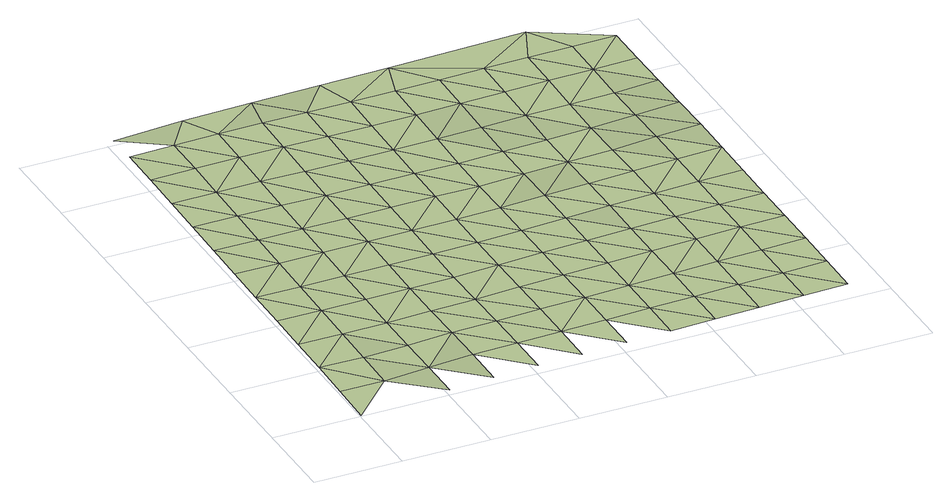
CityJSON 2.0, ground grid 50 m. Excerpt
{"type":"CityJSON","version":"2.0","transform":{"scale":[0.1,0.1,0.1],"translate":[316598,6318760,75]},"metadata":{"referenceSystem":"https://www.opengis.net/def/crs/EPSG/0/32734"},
"CityObjects":{
"terrain1":{"type":"TINRelief","geometry":[{"type":"CompositeSurface","lod":"1","boundaries":[[[0,1,2]],[[3,0,2]],[[3,4,5]],[[2,6,3]],[[3,6,4]],[[7,5,8]],[[9,7,8]],[[5,4,8]],[[6,2,10]],[[11,10,2]],[[4,6,12]],[[13,9,14]],[[8,15,9]],[[6,10,12]],[[13,14,16]],[[14,9,15]],[[8,4,17]],[[17,4,12]],[[18,16,19]],[[20,15,8]],[[19,16,14]],[[17,20,8]],[[12,10,21]],[[18,22,23]],[[24,25,10]],[[22,18,19]],[[21,17,12]],[[26,14,15]],[[20,27,15]],[[21,10,25]],[[28,23,29]],[[14,26,19]],[[22,29,23]],[[26,15,27]],[[20,17,30]],[[31,32,28]],[[17,21,33]],[[22,19,34]],[[31,28,29]],[[27,20,30]],[[34,19,26]],[[17,33,30]],[[21,25,35]],[[36,29,22]],[[37,35,25]],[[32,31,38]],[[34,36,22]],[[39,33,21]],[[26,27,40]],[[30,41,27]],[[35,39,21]],[[40,34,26]],[[31,29,42]],[[36,43,29]],[[40,27,41]],[[44,38,45]],[[30,33,46]],[[38,31,42]],[[39,46,33]],[[42,29,43]],[[47,41,30]],[[36,34,48]],[[34,40,49]],[[39,35,50]],[[46,47,30]],[[43,36,48]],[[50,35,51]],[[42,52,38]],[[34,49,48]],[[52,45,38]],[[40,41,53]],[[54,46,39]],[[47,53,41]],[[39,50,54]],[[55,49,40]],[[56,42,43]],[[48,57,43]],[[53,55,40]],[[47,46,58]],[[42,56,52]],[[46,54,59]],[[56,43,57]],[[48,49,60]],[[53,47,58]],[[55,60,49]],[[46,59,58]],[[52,61,45]],[[54,50,62]],[[63,57,48]],[[50,64,65]],[[52,56,66]],[[53,67,55]],[[60,63,48]],[[59,54,62]],[[67,53,58]],[[62,50,65]],[[52,66,61]],[[56,57,68]],[[63,68,57]],[[59,69,58]],[[60,55,70]],[[67,71,55]],[[66,56,72]],[[69,59,62]],[[60,70,63]],[[68,72,56]],[[55,71,70]],[[73,67,58]],[[62,65,74]],[[75,61,66]],[[73,58,69]],[[76,68,63]],[[77,74,65]],[[72,75,66]],[[71,67,78]],[[63,70,76]],[[79,69,62]],[[67,73,78]],[[72,68,80]],[[62,74,79]],[[80,68,76]],[[81,73,69]],[[71,82,70]],[[78,83,71]],[[75,84,61]],[[74,77,85]],[[86,75,72]],[[79,81,69]],[[70,82,76]],[[72,80,86]],[[71,83,82]],[[78,73,87]],[[79,74,88]],[[81,87,73]],[[89,80,76]],[[88,74,85]],[[75,86,90]],[[91,83,78]],[[90,84,75]],[[89,76,82]],[[87,91,78]],[[92,81,79]],[[79,88,93]],[[86,80,94]],[[80,89,95]],[[81,92,87]],[[82,83,96]],[[91,97,83]],[[79,93,92]],[[88,85,98]],[[90,86,94]],[[94,80,95]],[[82,96,89]],[[83,97,96]],[[91,87,99]],[[88,100,93]],[[87,92,99]],[[90,101,84]],[[89,102,95]],[[100,88,98]],[[94,103,90]],[[97,91,104]],[[89,96,102]],[[99,104,91]],[[103,101,90]],[[92,93,105]],[[100,106,93]],[[107,94,95]],[[102,108,95]],[[92,105,99]],[[109,96,97]],[[97,104,110]],[[93,106,105]],[[111,100,98]],[[94,107,103]],[[107,95,108]],[[96,109,102]],[[97,110,109]],[[104,99,112]],[[106,100,113]],[[112,99,105]],[[114,101,103]],[[108,102,115]],[[100,111,113]],[[103,107,114]],[[110,104,116]],[[115,102,109]],[[116,104,112]],[[117,105,106]],[[108,118,107]],[[113,119,106]],[[110,120,109]],[[118,108,115]],[[105,117,112]],[[120,110,116]],[[106,119,117]],[[113,111,121]],[[107,122,114]],[[101,114,123]],[[122,107,118]],[[116,112,124]],[[115,109,125]],[[109,120,126]],[[127,119,113]],[[112,117,124]],[[118,115,125]],[[121,127,113]],[[114,122,123]],[[109,126,125]],[[117,119,128]],[[120,116,129]],[[124,130,116]],[[127,128,119]],[[126,120,129]],[[122,118,131]],[[125,132,118]],[[130,129,116]],[[124,117,133]],[[101,123,134]],[[122,131,123]],[[128,133,117]],[[118,132,131]],[[126,135,125]],[[136,130,124]],[[129,135,126]],[[133,136,124]],[[132,125,137]],[[123,131,138]],[[135,137,125]],[[139,129,130]],[[136,140,130]],[[138,134,123]],[[129,139,135]],[[141,131,132]],[[137,142,132]],[[139,130,140]],[[131,141,138]],[[132,142,141]],[[137,135,143]],[[135,139,143]],[[142,137,144]],[[145,134,138]],[[141,145,138]],[[143,144,137]],[[146,141,142]],[[142,144,146]],[[145,147,134]],[[145,141,147]],[[141,146,148]],[[141,148,147]]]}]}
},
"vertices":[
[9,255,12],[9,5,2],[259,255,12],[9,505,20],[259,755,24],[9,755,25],[259,505,17],[9,1005,30],[259,1005,30],[9,1255,37],[509,255,28],[509,5,27],[509,505,26],[9,1505,44],[259,1505,43],[259,1255,36],[9,1755,50],[509,755,25],[9,2005,55],[259,1755,49],[509,1005,30],[759,505,37],[259,2005,56],[9,2255,61],[759,5,39],[759,255,40],[509,1505,44],[509,1255,37],[9,2505,67],[259,2255,64],[759,1005,32],[259,2505,71],[9,2755,71],[759,755,32],[509,1755,49],[1009,255,46],[509,2005,55],[1009,5,45],[259,2755,76],[1009,505,43],[759,1505,45],[759,1255,38],[509,2505,74],[509,2255,64],[5,2936,71],[396,2943,86],[1009,755,38],[1009,1005,36],[759,2005,53],[759,1755,49],[1259,255,51],[1259,5,49],[509,2755,81],[1009,1255,41],[1259,505,50],[1009,1505,48],[759,2505,73],[759,2255,62],[1259,1005,46],[1259,755,47],[1009,1755,50],[788,2950,90],[1509,505,57],[1009,2005,53],[1509,5,55],[1509,255,56],[759,2755,81],[1259,1255,47],[1009,2255,61],[1509,755,56],[1259,1755,51],[1259,1505,49],[1009,2505,72],[1509,1005,55],[1759,255,63],[1009,2755,81],[1259,2005,55],[1759,5,61],[1509,1255,55],[1759,505,64],[1259,2255,62],[1759,755,64],[1509,1755,49],[1509,1505,54],[1179,2958,90],[2009,5,67],[1259,2505,71],[1759,1005,64],[2009,255,69],[1509,2005,53],[1259,2755,81],[1759,1255,65],[2009,755,72],[2009,505,71],[1509,2505,73],[1509,2255,63],[1759,1755,58],[1759,1505,64],[2259,5,74],[2009,1005,73],[2259,255,76],[1571,2965,90],[1759,2005,58],[1509,2755,82],[2009,1255,76],[2259,755,79],[2259,505,78],[1759,2505,79],[1759,2255,69],[2009,1755,68],[2009,1505,74],[2509,5,80],[2259,1005,81],[2509,255,82],[1759,2755,85],[2009,2005,65],[2259,1255,83],[2509,755,86],[2009,2255,75],[2509,505,84],[2259,1505,82],[2759,5,85],[2009,2505,83],[2009,2755,89],[2509,1005,87],[2259,2005,71],[2259,1755,76],[2759,255,88],[2759,505,91],[2509,1505,91],[2509,1255,90],[2259,2505,87],[2259,2255,79],[2759,755,92],[2354,2980,99],[2509,1755,90],[2759,1005,94],[2509,2005,85],[2259,2755,92],[2759,1505,99],[2759,1255,96],[2509,2505,88],[2509,2255,83],[2759,1755,102],[2759,2005,101],[2509,2755,93],[2759,2255,98],[2759,2755,94],[2759,2505,93]
]}
